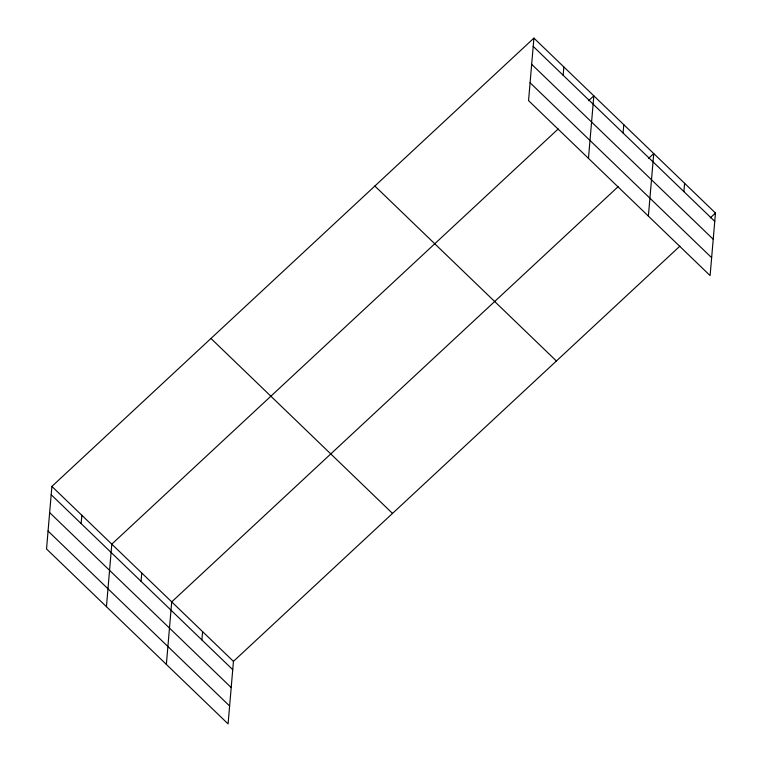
<?xml version="1.0" encoding="UTF-8"?>
<svg xmlns="http://www.w3.org/2000/svg" width="762" height="762" viewBox="0 0 762 762"><rect width="100%" height="100%" fill="white"/><g stroke="black" fill="none" stroke-linecap="round" stroke-linejoin="round"><path stroke-width="1.14" d="M533.914 38.1L528.552 100.641L710.108 275.587L715.47 213.046L533.914 38.1L51.892 486.413L46.53 548.954L228.086 723.9L233.448 661.359L679.828 246.193M81.143 523.58L81.848 515.274M106.442 606.685L111.804 544.144L558.184 128.978M141.056 581.311L141.761 573.014M166.364 664.416L171.717 601.875L618.096 186.709M201.873 639.918L202.587 631.622M563.156 75.267L563.87 66.97M588.464 158.372L593.827 95.831L588.607 100.679M623.068 132.998L623.783 124.701M648.376 216.103L653.739 153.562L648.519 158.42M683.895 191.605L684.6 183.309M710.251 217.903L715.47 213.046M533.2 46.396L714.756 221.351M531.666 64.303L713.222 239.249M530.085 82.744L711.641 257.689M374.847 186.042L556.403 360.988M210.96 338.471L392.516 513.417M51.892 486.413L233.448 661.359M51.178 494.709L232.734 669.665M49.644 512.607L231.2 687.562M48.063 531.047L229.619 706.003"/></g></svg>
